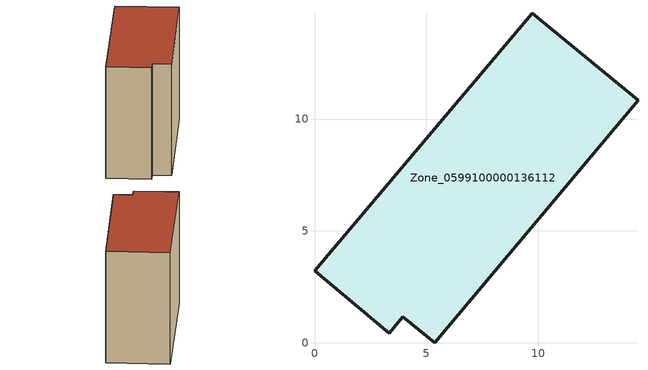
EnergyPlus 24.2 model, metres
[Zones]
Zone_0599100000136112
 floor ground (C_G): 9.73,14.73 14.45,10.83 5.36,0 3.93,1.16 3.33,0.43 0,3.22 z0
 wall outside (C_F): 14.45,10.83 9.73,14.73 0,3.22 3.33,0.43 3.93,1.16 5.36,0 14.45,10.83 z0:11.38
 roof outside (C_R): 9.73,14.73 0,3.22 3.33,0.43 3.93,1.16 5.36,0 14.45,10.83 z11.38
[BUILDING]
Pand.0599100000136112: North Axis=0; Terrain=City; Loads Convergence Tolerance Value=0.04; Temperature Convergence Tolerance Value=0.4; Solar Distribution=FullExterior; Maximum Number of Warmup Days=25; Minimum Number of Warmup Days=1
[Site:Location]
Rotterdam.The.Hague.AP_ZH_NLD Design_Conditions: Latitude=51.96; Longitude=4.45; Time Zone=1; Elevation=-4.5
[SITE:GROUNDTEMPERATURE:BUILDINGSURFACE]
18, 18, 18, 18, 18, 18, 18, 18, 18, 18, 18, 18
[MATERIAL] Thermal Absorptance=0.9; Solar Absorptance=0.7; Visible Absorptance=0.7
Name | Roughness | Thickness | Conductivity | Density | Specific Heat
G.TI.1946 | MediumSmooth | 0.15 | 1 | 540 | 1210
F.TI.1946 | Rough | 0.3 | 0.857143 | 1920 | 840
R.TI.1946 | MediumRough | 0.2 | 0.1 | 1500 | 1000
[CONSTRUCTION]
C_G: G.TI.1946
C_F: F.TI.1946
C_R: R.TI.1946
[ZONE]
Zone_0599100000136112: Type=1; Multiplier=1; Ceiling Height=Autocalculate; Volume=Autocalculate; Floor Area=autocalculate; Part of Total Floor Area=Yes
[ZONEINFILTRATION:DESIGNFLOWRATE]
Infil_Zone_0599100000136112: Zone or ZoneList or Space or SpaceList=Zone_0599100000136112; Schedule=AlwaysOn; Design Flow Rate Calculation Method=Flow/Area; Flow Rate per Floor Area=0.003; Constant Term Coefficient=1; Temperature Term Coefficient=0; Velocity Term Coefficient=0; Velocity Squared Term Coefficient=0
[HVACTEMPLATE:ZONE:IDEALLOADSAIRSYSTEM]
Zone_0599100000136112: Maximum Heating Supply Air Temperature=50; Minimum Cooling Supply Air Temperature=13; Maximum Heating Supply Air Humidity Ratio=0.0156; Minimum Cooling Supply Air Humidity Ratio=0.0077; Heating Limit=NoLimit; Cooling Limit=NoLimit; Dehumidification Control Type=ConstantSensibleHeatRatio; Cooling Sensible Heat Ratio=0.7; Dehumidification Setpoint=60; Humidification Control Type=None; Humidification Setpoint=30; Outdoor Air Method=None; Outdoor Air Flow Rate per Person=0.00944; Outdoor Air Flow Rate per Zone Floor Area=0; Outdoor Air Flow Rate per Zone=0; Demand Controlled Ventilation Type=None; Outdoor Air Economizer Type=NoEconomizer; Heat Recovery Type=None; Sensible Heat Recovery Effectiveness=0.7; Latent Heat Recovery Effectiveness=0.65
[ZONECONTROL:THERMOSTAT]
ThermostatControl_Zone_0599100000136112: Zone or ZoneList=Zone_0599100000136112; Control Type Schedule=DualSetpointControlType; Control 1=Thermostat_Zone_0599100000136112; Temperature Difference Between Cutout And Setpoint=0
[THERMOSTATSETPOINT:DUALSETPOINT]
Thermostat_Zone_0599100000136112: Heating Setpoint Temperature Schedule=HeatingSetpoint_Zone_0599100000136112; Cooling Setpoint Temperature Schedule=CoolingSetpoint_Zone_0599100000136112
[SCHEDULE:COMPACT]
HeatingSetpoint_Zone_0599100000136112: Through: 12/31, For: AllDays, Until: 24:00, 21
CoolingSetpoint_Zone_0599100000136112: Through: 12/31, For: AllDays, Until: 24:00, 24
DualSetpointControlType: Through: 12/31, For: AllDays, Until: 24:00, 4
AlwaysOn: Through: 12/31, For: AllDays, Until: 24:00, 1
